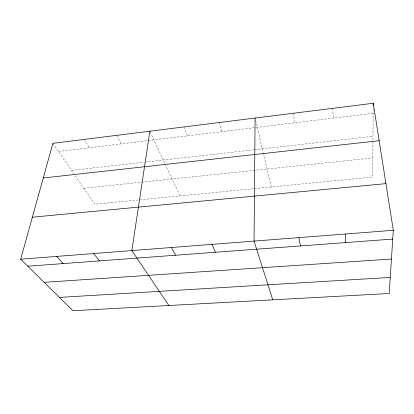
<?xml version="1.0" encoding="UTF-8"?>
<svg xmlns="http://www.w3.org/2000/svg" width="414" height="414" viewBox="0 0 414 414"><rect width="100%" height="100%" fill="white"/><g stroke="black" fill="none" stroke-linecap="round" stroke-linejoin="round"><path stroke-width="0.31" stroke-dasharray="2.07 1.55" d="M373.2 108.908L372.641 177.057L254.129 188.655M58.483 151.488L373.164 113.296M71.482 170.377L144.067 162.184M144.709 162.112L254.025 149.775M254.662 149.702L372.973 136.351M83.788 188.251L372.797 157.936M253.492 188.717L94.796 204.242L74.38 174.579M52.878 143.337L74.018 174.056M84.358 139.404L89.471 147.726M116.676 135.362L121.271 143.865M150.142 131.787L164.87 163.468M165.139 164.042L179.955 195.91M183.982 126.943L187.444 135.839M219.042 122.56L221.888 131.657M255.676 120.531L263.2 152.507M263.34 153.118L271.31 186.973M293.314 113.27L294.789 122.808M332.68 108.344L333.399 118.119"/><path stroke-width="0.62" d="M255.091 118.047L254.061 241.098L272.754 299.845M373.226 105.777L373.247 103.272L52.878 143.337L20.7 259.2L72.947 310.728L389.207 293.5L393.3 230.298L373.247 103.272M149.873 131.207L131.869 250.579L168.865 305.501M43.253 177.989L379.157 140.703M32.364 217.2L385.931 183.635M20.7 259.2L393.3 230.298M27.816 266.218L392.731 239.08M44.153 282.332L391.437 259.04M59.435 297.402L390.247 277.432M56.625 256.416L63.104 263.594M93.667 253.539L99.463 260.887M171.298 247.52L175.593 255.226M212.009 244.358L215.471 252.261M298.867 237.62L300.466 245.942M345.25 234.024L345.804 242.568"/></g></svg>
